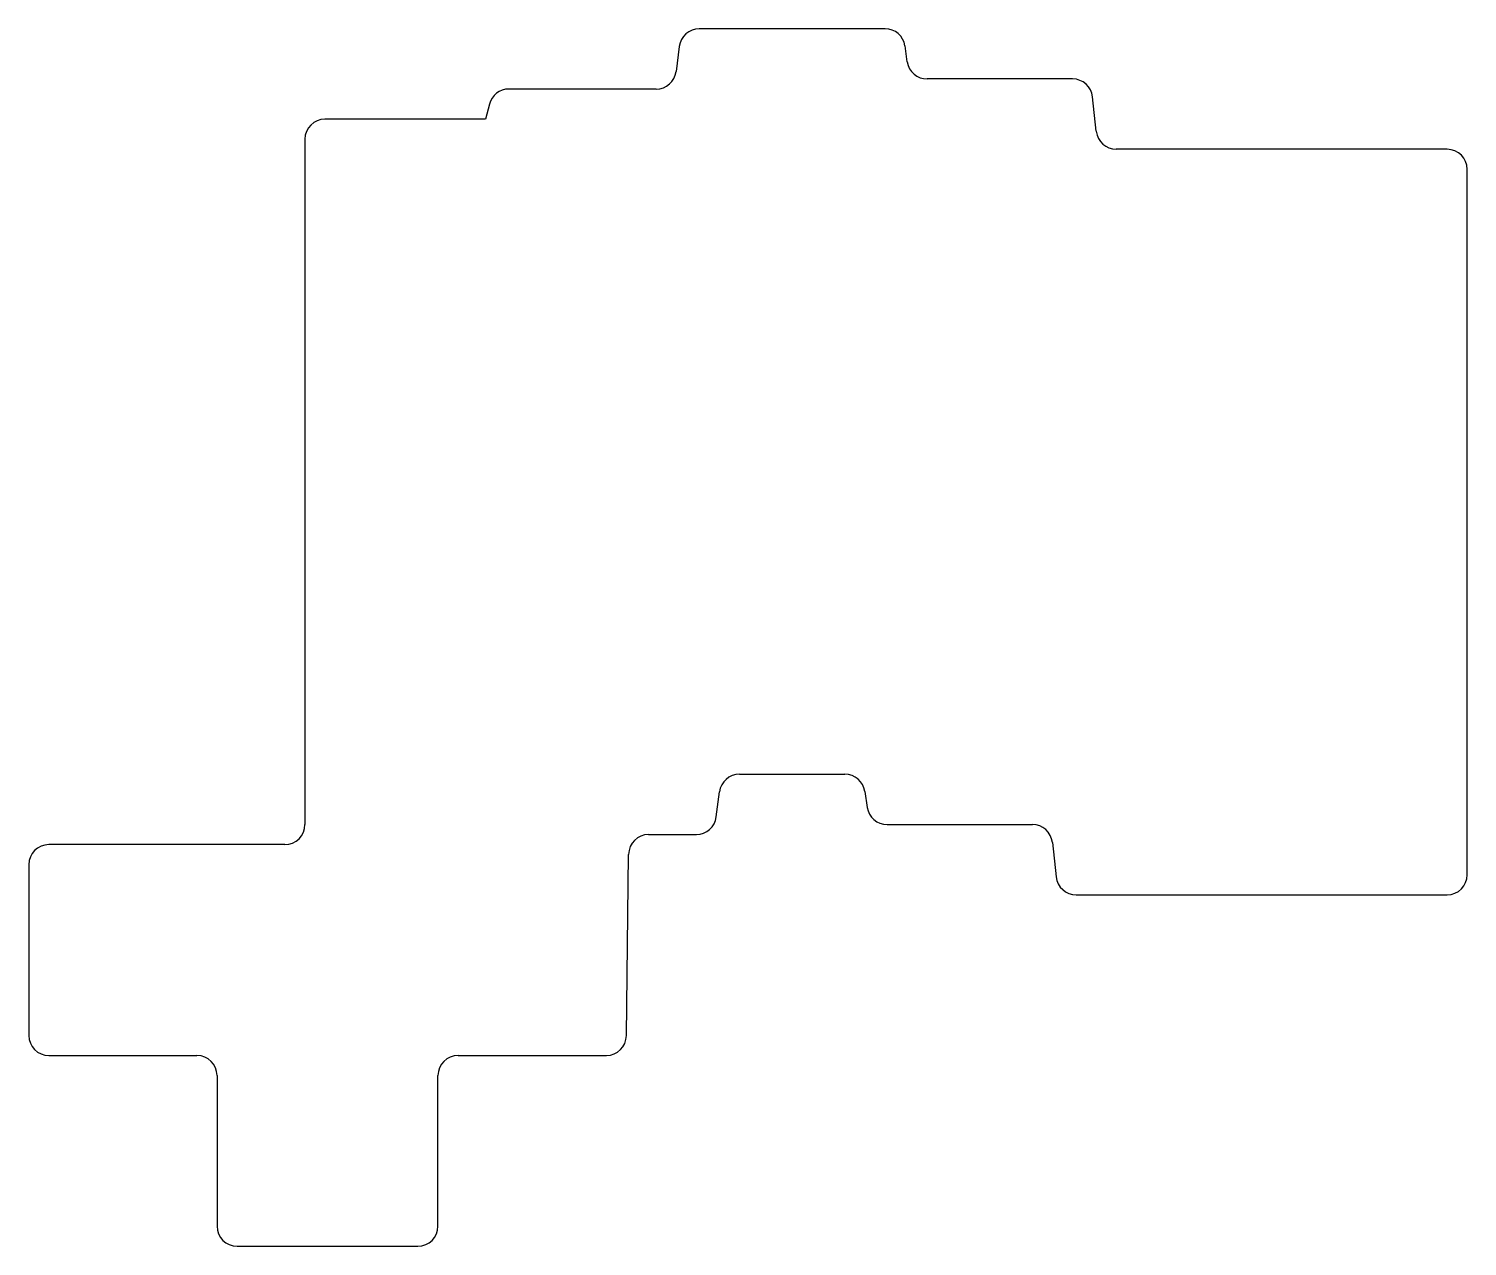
# Model space of a CAD drawing. Header units: millimetres. Extents: x 265 to 408, y -196 to -74.
import ezdxf

# ---------------------------------------------------------------- set-up
doc = ezdxf.new("R2010")
doc.units = ezdxf.units.MM

msp = doc.modelspace()

# ---------------------------------------------------------------- linework, layer by layer
for p, q in [((350.53, -74.25), (332.02, -74.25)), ((330.03, -76), (329.72, -78.5)), ((352.74, -77.55), (352.51, -75.95)), ((369.2, -79.25), (354.72, -79.25)), ((327.73, -80.25), (313.06, -80.25)), ((371.56, -84.46), (371.19, -81.04)), ((311.12, -81.76), (310.75, -83.25)), ((310.75, -83.25), (294.75, -83.25)), ((292.75, -85.25), (292.75, -153.5)), ((406.5, -86.25), (373.55, -86.25)), ((408.5, -158.5), (408.5, -88.25)), ((336.02, -148.5), (346.53, -148.5)), ((333.72, -152.75), (334.03, -150.25)), ((348.51, -150.2), (348.74, -151.8)), ((326.98, -154.5), (331.73, -154.5)), ((350.72, -153.5), (365.2, -153.5)), ((290.75, -155.5), (267.25, -155.5)), ((367.19, -155.29), (367.56, -158.71)), ((265.25, -157.5), (265.25, -174.5)), ((324.77, -174.52), (324.98, -156.48)), ((369.55, -160.5), (406.5, -160.5)), ((267.25, -176.5), (282, -176.5)), ((308, -176.5), (322.77, -176.5)), ((284, -178.5), (284, -193.5)), ((306, -193.5), (306, -178.5)), ((286, -195.5), (304, -195.5))]:
    msp.add_line(p, q)
for centre, start, end in [((332.02, -76.25), 90, 172.875), ((350.53, -76.25), 8.5308, 90), ((327.73, -78.25), 270, 352.875), ((354.72, -77.25), 188.5308, 270), ((369.2, -81.25), 6.1155, 90), ((313.06, -82.25), 90, 165.962), ((294.75, -85.25), 90, 180), ((373.55, -84.25), 186.1155, 270), ((406.5, -88.25), 0, 90), ((336.02, -150.5), 90, 172.875), ((346.53, -150.5), 8.5308, 90), ((350.72, -151.5), 188.5308, 270), ((331.73, -152.5), 270, 352.875), ((290.75, -153.5), 270, 0), ((326.98, -156.5), 90, 179.3489), ((365.2, -155.5), 6.1155, 90), ((267.25, -157.5), 90, 180), ((369.55, -158.5), 186.1155, 270), ((406.5, -158.5), 270, 0), ((267.25, -174.5), 180, 270), ((322.77, -174.5), 270, 359.3489), ((282, -178.5), 0, 90), ((308, -178.5), 90, 180), ((286, -193.5), 180, 270), ((304, -193.5), 270, 0)]:
    msp.add_arc(centre, 2, start, end)

doc.saveas('drawing.dxf')
